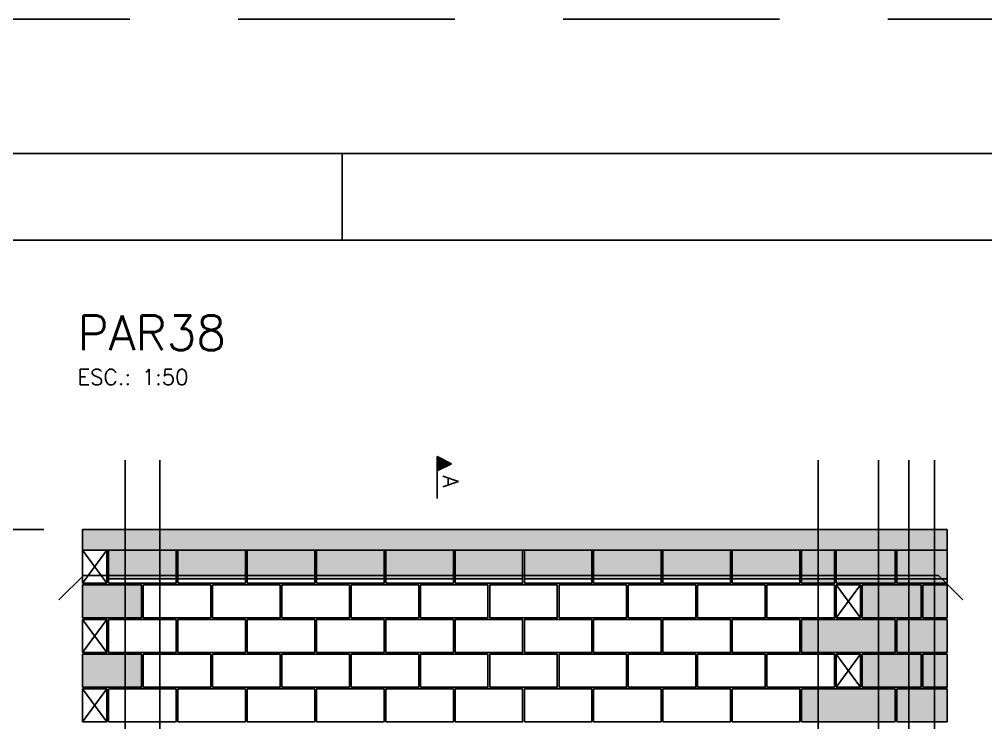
# Model space of a CAD drawing. Extents: x -1.9 to 86, y -1.5 to 60.9.
# Drawn here: x 17.27 to 28.43, y 52.83 to 60.95 of the extents above; entities that cross this region are included whole.
import ezdxf

# ---------------------------------------------------------------- set-up
doc = ezdxf.new("R2010")
doc.units = 0
doc.header["$MEASUREMENT"] = 0
doc.linetypes.add('ESTILO_TQS_0001', pattern=[0.45, 0.3, -0.15])
doc.linetypes.add('HIDDEN', pattern=[0.375, 0.25, -0.125])
doc.layers.get('0').update_dxf_attribs({"linetype": 'CONTINUOUS'})
doc.layers.get('Defpoints').update_dxf_attribs({"linetype": 'CONTINUOUS'})
for name, color, linetype in [('ARQ_FOLHA', 7, 'CONTINUOUS'), ('PENA_01', 1, 'CONTINUOUS'), ('PENA_02', 2, 'CONTINUOUS'), ('PENA_03', 3, 'CONTINUOUS'), ('PENA_05', 5, 'CONTINUOUS'), ('PENA_06', 6, 'CONTINUOUS'), ('PENA_09', 254, 'CONTINUOUS'), ('PENA_11', 252, 'CONTINUOUS'), ('PENA_19', 240, 'CONTINUOUS'), ('PENA_21', 100, 'CONTINUOUS'), ('PENA_23', 50, 'CONTINUOUS'), ('PENA_27', 21, 'CONTINUOUS'), ('PENA_28', 135, 'CONTINUOUS')]:
    doc.layers.add(name, color=color, linetype=linetype)
doc.styles.get("Standard").update_dxf_attribs({"font": 'ROMANS.SHX'})

# ---------------------------------------------------------------- blocks, each defined once
blk = doc.blocks.new('FOLHA A1 - 841 X 594')
at = {"layer": 'ARQ_FOLHA', "color": 1}
blk.add_line((-631, 584), (-631, 594), dxfattribs=at)
for points in [[(-841, 0), (0, 0), (0, 594), (-841, 594)], [(-816, 10), (-10, 10), (-10, 584), (-816, 584)]]:
    blk.add_lwpolyline(points, close=True, dxfattribs=at)
at = {"layer": 'Defpoints', "color": 8, "linetype": 'HIDDEN', "ltscale": 100}
blk.add_lwpolyline([(-860.5, 609.5), (-860.5, -15.5), (19.5, -15.5), (19.5, 609.5)], close=True, dxfattribs=at)
blk = doc.blocks.new('*U24')
blk.add_blockref('FOLHA A1 - 841 X 594', (0, 0))

msp = doc.modelspace()

# ---------------------------------------------------------------- linework, layer by layer
at = {"layer": 'PENA_01', "linetype": 'Continuous'}
for p, q in [((15.425, 55.06), (17.556, 55.06)), ((18.304, 54.49), (19.084, 54.49)), ((19.104, 54.49), (19.884, 54.49)), ((19.904, 54.49), (20.684, 54.49)), ((20.704, 54.49), (21.484, 54.49)), ((21.504, 54.49), (22.284, 54.49)), ((22.304, 54.49), (23.084, 54.49)), ((23.104, 54.49), (23.884, 54.49)), ((23.904, 54.49), (24.684, 54.49)), ((24.704, 54.49), (25.484, 54.49)), ((25.504, 54.49), (26.284, 54.49)), ((26.304, 54.49), (26.684, 54.49)), ((26.704, 54.49), (27.384, 54.49))]:
    msp.add_line(p, q, dxfattribs=at)
at = {"layer": 'PENA_02', "linetype": 'Continuous'}
for p, q in [((18.284, 54.82), (18.004, 54.82)), ((18.004, 54.82), (18.004, 54.44)), ((18.284, 54.44), (18.284, 54.82)), ((18.004, 54.44), (18.284, 54.44)), ((26.984, 54.42), (26.704, 54.42)), ((26.704, 54.42), (26.704, 54.04)), ((26.984, 54.04), (26.984, 54.42)), ((18.284, 54.02), (18.004, 54.02)), ((18.004, 54.02), (18.004, 53.64)), ((18.284, 53.64), (18.284, 54.02)), ((26.704, 54.04), (26.984, 54.04)), ((18.004, 53.64), (18.284, 53.64)), ((26.984, 53.62), (26.704, 53.62)), ((26.704, 53.62), (26.704, 53.24)), ((26.984, 53.24), (26.984, 53.62)), ((18.284, 53.22), (18.004, 53.22)), ((18.004, 53.22), (18.004, 52.84)), ((18.284, 52.84), (18.284, 53.22)), ((26.704, 53.24), (26.984, 53.24)), ((18.004, 52.84), (18.284, 52.84))]:
    msp.add_line(p, q, dxfattribs=at)
at = {"layer": 'PENA_02', "linetype": 'ESTILO_TQS_0001'}
msp.add_line((27.984, 54.49), (27.404, 54.49), dxfattribs=at)
at = {"layer": 'PENA_02', "linetype": 'Continuous'}
for points in [[(18.004, 54.82), (27.984, 54.82), (27.984, 55.06), (18.004, 55.06), (18.004, 54.82)], [(18.304, 54.44), (19.084, 54.44), (19.084, 54.82), (18.304, 54.82), (18.304, 54.44)], [(19.104, 54.44), (19.884, 54.44), (19.884, 54.82), (19.104, 54.82), (19.104, 54.44)], [(19.904, 54.44), (20.684, 54.44), (20.684, 54.82), (19.904, 54.82), (19.904, 54.44)], [(20.704, 54.44), (21.484, 54.44), (21.484, 54.82), (20.704, 54.82), (20.704, 54.44)], [(21.504, 54.44), (22.284, 54.44), (22.284, 54.82), (21.504, 54.82), (21.504, 54.44)], [(22.304, 54.44), (23.084, 54.44), (23.084, 54.82), (22.304, 54.82), (22.304, 54.44)], [(23.104, 54.44), (23.884, 54.44), (23.884, 54.82), (23.104, 54.82), (23.104, 54.44)], [(23.904, 54.44), (24.684, 54.44), (24.684, 54.82), (23.904, 54.82), (23.904, 54.44)], [(24.704, 54.44), (25.484, 54.44), (25.484, 54.82), (24.704, 54.82), (24.704, 54.44)], [(25.504, 54.44), (26.284, 54.44), (26.284, 54.82), (25.504, 54.82), (25.504, 54.44)], [(26.304, 54.44), (26.684, 54.44), (26.684, 54.82), (26.304, 54.82), (26.304, 54.44)], [(26.704, 54.44), (27.384, 54.44), (27.384, 54.82), (26.704, 54.82), (26.704, 54.44)], [(27.984, 54.44), (27.404, 54.44), (27.404, 54.82), (27.984, 54.82), (27.984, 54.44)], [(18.004, 54.04), (18.684, 54.04), (18.684, 54.42), (18.004, 54.42), (18.004, 54.04)], [(18.704, 54.04), (19.484, 54.04), (19.484, 54.42), (18.704, 54.42), (18.704, 54.04)], [(19.504, 54.04), (20.284, 54.04), (20.284, 54.42), (19.504, 54.42), (19.504, 54.04)], [(20.304, 54.04), (21.084, 54.04), (21.084, 54.42), (20.304, 54.42), (20.304, 54.04)], [(21.104, 54.04), (21.884, 54.04), (21.884, 54.42), (21.104, 54.42), (21.104, 54.04)], [(21.904, 54.04), (22.684, 54.04), (22.684, 54.42), (21.904, 54.42), (21.904, 54.04)], [(22.704, 54.04), (23.484, 54.04), (23.484, 54.42), (22.704, 54.42), (22.704, 54.04)], [(23.504, 54.04), (24.284, 54.04), (24.284, 54.42), (23.504, 54.42), (23.504, 54.04)], [(24.304, 54.04), (25.084, 54.04), (25.084, 54.42), (24.304, 54.42), (24.304, 54.04)], [(25.104, 54.04), (25.884, 54.04), (25.884, 54.42), (25.104, 54.42), (25.104, 54.04)], [(25.904, 54.04), (26.684, 54.04), (26.684, 54.42), (25.904, 54.42), (25.904, 54.04)], [(27.004, 54.04), (27.684, 54.04), (27.684, 54.42), (27.004, 54.42), (27.004, 54.04)], [(27.704, 54.04), (27.984, 54.04), (27.984, 54.42), (27.704, 54.42), (27.704, 54.04)], [(18.304, 53.64), (19.084, 53.64), (19.084, 54.02), (18.304, 54.02), (18.304, 53.64)], [(19.104, 53.64), (19.884, 53.64), (19.884, 54.02), (19.104, 54.02), (19.104, 53.64)], [(19.904, 53.64), (20.684, 53.64), (20.684, 54.02), (19.904, 54.02), (19.904, 53.64)], [(20.704, 53.64), (21.484, 53.64), (21.484, 54.02), (20.704, 54.02), (20.704, 53.64)], [(21.504, 53.64), (22.284, 53.64), (22.284, 54.02), (21.504, 54.02), (21.504, 53.64)], [(22.304, 53.64), (23.084, 53.64), (23.084, 54.02), (22.304, 54.02), (22.304, 53.64)], [(23.104, 53.64), (23.884, 53.64), (23.884, 54.02), (23.104, 54.02), (23.104, 53.64)], [(23.904, 53.64), (24.684, 53.64), (24.684, 54.02), (23.904, 54.02), (23.904, 53.64)], [(24.704, 53.64), (25.484, 53.64), (25.484, 54.02), (24.704, 54.02), (24.704, 53.64)], [(25.504, 53.64), (26.284, 53.64), (26.284, 54.02), (25.504, 54.02), (25.504, 53.64)], [(26.304, 53.64), (27.384, 53.64), (27.384, 54.02), (26.304, 54.02), (26.304, 53.64)], [(27.404, 53.64), (27.984, 53.64), (27.984, 54.02), (27.404, 54.02), (27.404, 53.64)], [(18.004, 53.24), (18.684, 53.24), (18.684, 53.62), (18.004, 53.62), (18.004, 53.24)], [(18.704, 53.24), (19.484, 53.24), (19.484, 53.62), (18.704, 53.62), (18.704, 53.24)], [(19.504, 53.24), (20.284, 53.24), (20.284, 53.62), (19.504, 53.62), (19.504, 53.24)], [(20.304, 53.24), (21.084, 53.24), (21.084, 53.62), (20.304, 53.62), (20.304, 53.24)], [(21.104, 53.24), (21.884, 53.24), (21.884, 53.62), (21.104, 53.62), (21.104, 53.24)], [(21.904, 53.24), (22.684, 53.24), (22.684, 53.62), (21.904, 53.62), (21.904, 53.24)], [(22.704, 53.24), (23.484, 53.24), (23.484, 53.62), (22.704, 53.62), (22.704, 53.24)], [(23.504, 53.24), (24.284, 53.24), (24.284, 53.62), (23.504, 53.62), (23.504, 53.24)], [(24.304, 53.24), (25.084, 53.24), (25.084, 53.62), (24.304, 53.62), (24.304, 53.24)], [(25.104, 53.24), (25.884, 53.24), (25.884, 53.62), (25.104, 53.62), (25.104, 53.24)], [(25.904, 53.24), (26.684, 53.24), (26.684, 53.62), (25.904, 53.62), (25.904, 53.24)], [(27.004, 53.24), (27.684, 53.24), (27.684, 53.62), (27.004, 53.62), (27.004, 53.24)], [(27.704, 53.24), (27.984, 53.24), (27.984, 53.62), (27.704, 53.62), (27.704, 53.24)], [(18.304, 52.84), (19.084, 52.84), (19.084, 53.22), (18.304, 53.22), (18.304, 52.84)], [(19.104, 52.84), (19.884, 52.84), (19.884, 53.22), (19.104, 53.22), (19.104, 52.84)], [(19.904, 52.84), (20.684, 52.84), (20.684, 53.22), (19.904, 53.22), (19.904, 52.84)], [(20.704, 52.84), (21.484, 52.84), (21.484, 53.22), (20.704, 53.22), (20.704, 52.84)], [(21.504, 52.84), (22.284, 52.84), (22.284, 53.22), (21.504, 53.22), (21.504, 52.84)], [(22.304, 52.84), (23.084, 52.84), (23.084, 53.22), (22.304, 53.22), (22.304, 52.84)], [(23.104, 52.84), (23.884, 52.84), (23.884, 53.22), (23.104, 53.22), (23.104, 52.84)], [(23.904, 52.84), (24.684, 52.84), (24.684, 53.22), (23.904, 53.22), (23.904, 52.84)], [(24.704, 52.84), (25.484, 52.84), (25.484, 53.22), (24.704, 53.22), (24.704, 52.84)], [(25.504, 52.84), (26.284, 52.84), (26.284, 53.22), (25.504, 53.22), (25.504, 52.84)], [(26.304, 52.84), (27.384, 52.84), (27.384, 53.22), (26.304, 53.22), (26.304, 52.84)], [(27.404, 52.84), (27.984, 52.84), (27.984, 53.22), (27.404, 53.22), (27.404, 52.84)]]:
    msp.add_lwpolyline(points, dxfattribs=at)
at = {"layer": 'PENA_03', "linetype": 'Continuous'}
for p, q in [((22.096, 55.417), (22.096, 55.903)), ((22.096, 55.903), (22.262, 55.82)), ((22.096, 55.902), (22.096, 55.738)), ((22.096, 55.902), (22.26, 55.82)), ((22.108, 55.897), (22.108, 55.743)), ((22.26, 55.82), (22.096, 55.738)), ((22.262, 55.82), (22.096, 55.737)), ((22.121, 55.89), (22.121, 55.75)), ((22.134, 55.884), (22.134, 55.756)), ((22.147, 55.877), (22.147, 55.762)), ((22.16, 55.871), (22.16, 55.769)), ((22.172, 55.865), (22.172, 55.775)), ((22.185, 55.858), (22.185, 55.782)), ((22.198, 55.852), (22.198, 55.788)), ((22.211, 55.845), (22.211, 55.794)), ((22.223, 55.839), (22.223, 55.801)), ((22.236, 55.833), (22.236, 55.807)), ((22.249, 55.826), (22.249, 55.814)), ((22.096, 55.737), (22.096, 55.417)), ((18.004, 54.44), (18.284, 54.82)), ((18.284, 54.44), (18.004, 54.82)), ((26.704, 54.04), (26.984, 54.42)), ((26.984, 54.04), (26.704, 54.42)), ((18.004, 53.64), (18.284, 54.02)), ((18.284, 53.64), (18.004, 54.02)), ((26.704, 53.24), (26.984, 53.62)), ((26.984, 53.24), (26.704, 53.62)), ((18.004, 52.84), (18.284, 53.22)), ((18.284, 52.84), (18.004, 53.22))]:
    msp.add_line(p, q, dxfattribs=at)
at = {"layer": 'PENA_05', "linetype": 'Continuous'}
for p, q in [((17.73, 54.247), (18.013, 54.53)), ((18.013, 54.53), (27.884, 54.53)), ((27.884, 54.53), (28.167, 54.247))]:
    msp.add_line(p, q, dxfattribs=at)
for points in [[(18.494, 55.86), (18.494, 49.62)], [(18.894, 55.86), (18.894, 49.62)], [(26.494, 55.86), (26.494, 49.62)], [(27.194, 55.86), (27.194, 49.62)], [(27.544, 55.86), (27.544, 49.62)], [(27.84, 55.86), (27.84, 49.62)]]:
    msp.add_lwpolyline(points, dxfattribs=at)
at = {"layer": 'PENA_09', "linetype": 'Continuous'}
for points in [[(18.304, 54.49), (19.084, 54.49), (19.084, 54.82), (18.304, 54.82), (18.304, 54.49)], [(19.104, 54.49), (19.884, 54.49), (19.884, 54.82), (19.104, 54.82), (19.104, 54.49)], [(19.904, 54.49), (20.684, 54.49), (20.684, 54.82), (19.904, 54.82), (19.904, 54.49)], [(20.704, 54.49), (21.484, 54.49), (21.484, 54.82), (20.704, 54.82), (20.704, 54.49)], [(21.504, 54.49), (22.284, 54.49), (22.284, 54.82), (21.504, 54.82), (21.504, 54.49)], [(22.304, 54.49), (23.084, 54.49), (23.084, 54.82), (22.304, 54.82), (22.304, 54.49)], [(23.104, 54.49), (23.884, 54.49), (23.884, 54.82), (23.104, 54.82), (23.104, 54.49)], [(23.904, 54.49), (24.684, 54.49), (24.684, 54.82), (23.904, 54.82), (23.904, 54.49)], [(24.704, 54.49), (25.484, 54.49), (25.484, 54.82), (24.704, 54.82), (24.704, 54.49)], [(25.504, 54.49), (26.284, 54.49), (26.284, 54.82), (25.504, 54.82), (25.504, 54.49)], [(26.304, 54.49), (26.684, 54.49), (26.684, 54.82), (26.304, 54.82), (26.304, 54.49)], [(26.704, 54.49), (27.384, 54.49), (27.384, 54.82), (26.704, 54.82), (26.704, 54.49)], [(27.404, 54.82), (27.984, 54.82), (27.984, 54.49), (27.404, 54.49), (27.404, 54.82)]]:
    msp.add_lwpolyline(points, dxfattribs=at)
for points in [[(18.304, 54.49), (19.084, 54.49), (19.084, 54.82)], [(18.304, 54.49), (19.084, 54.82), (18.304, 54.82)], [(18.304, 54.49), (18.304, 54.82), (18.304, 54.49)], [(19.104, 54.49), (19.884, 54.49), (19.884, 54.82)], [(19.104, 54.49), (19.884, 54.82), (19.104, 54.82)], [(19.104, 54.49), (19.104, 54.82), (19.104, 54.49)], [(19.904, 54.49), (20.684, 54.49), (20.684, 54.82)], [(19.904, 54.49), (20.684, 54.82), (19.904, 54.82)], [(19.904, 54.49), (19.904, 54.82), (19.904, 54.49)], [(20.704, 54.49), (21.484, 54.49), (21.484, 54.82)], [(20.704, 54.49), (21.484, 54.82), (20.704, 54.82)], [(20.704, 54.49), (20.704, 54.82), (20.704, 54.49)], [(21.504, 54.49), (22.284, 54.49), (22.284, 54.82)], [(21.504, 54.49), (22.284, 54.82), (21.504, 54.82)], [(21.504, 54.49), (21.504, 54.82), (21.504, 54.49)], [(22.304, 54.49), (23.084, 54.49), (23.084, 54.82)], [(22.304, 54.49), (23.084, 54.82), (22.304, 54.82)], [(22.304, 54.49), (22.304, 54.82), (22.304, 54.49)], [(23.104, 54.49), (23.884, 54.49), (23.884, 54.82)], [(23.104, 54.49), (23.884, 54.82), (23.104, 54.82)], [(23.104, 54.49), (23.104, 54.82), (23.104, 54.49)], [(23.904, 54.49), (24.684, 54.49), (24.684, 54.82)], [(23.904, 54.49), (24.684, 54.82), (23.904, 54.82)], [(23.904, 54.49), (23.904, 54.82), (23.904, 54.49)], [(24.704, 54.49), (25.484, 54.49), (25.484, 54.82)], [(24.704, 54.49), (25.484, 54.82), (24.704, 54.82)], [(24.704, 54.49), (24.704, 54.82), (24.704, 54.49)], [(25.504, 54.49), (26.284, 54.49), (26.284, 54.82)], [(25.504, 54.49), (26.284, 54.82), (25.504, 54.82)], [(25.504, 54.49), (25.504, 54.82), (25.504, 54.49)], [(26.304, 54.49), (26.684, 54.49), (26.684, 54.82)], [(26.304, 54.49), (26.684, 54.82), (26.304, 54.82)], [(26.304, 54.49), (26.304, 54.82), (26.304, 54.49)], [(26.704, 54.49), (27.384, 54.49), (27.384, 54.82)], [(26.704, 54.49), (27.384, 54.82), (26.704, 54.82)], [(26.704, 54.49), (26.704, 54.82), (26.704, 54.49)], [(27.404, 54.82), (27.984, 54.82), (27.984, 54.49)], [(27.404, 54.82), (27.984, 54.49), (27.404, 54.49)], [(27.404, 54.82), (27.404, 54.49), (27.404, 54.82)]]:
    msp.add_solid(points, dxfattribs=at)
at = {"layer": 'PENA_11', "linetype": 'Continuous'}
for points in [[(18.004, 54.82), (27.984, 54.82), (27.984, 55.06)], [(18.004, 54.82), (27.984, 55.06), (18.004, 55.06)], [(18.004, 54.82), (18.004, 55.06), (18.004, 54.82)]]:
    msp.add_solid(points, dxfattribs=at)
at = {"layer": 'PENA_19', "linetype": 'Continuous'}
for points in [[(26.304, 53.64), (27.384, 53.64), (27.384, 54.02), (26.304, 54.02), (26.304, 53.64)], [(26.304, 52.84), (27.384, 52.84), (27.384, 53.22), (26.304, 53.22), (26.304, 52.84)]]:
    msp.add_lwpolyline(points, dxfattribs=at)
for points in [[(26.304, 53.64), (27.384, 53.64), (27.384, 54.02)], [(26.304, 53.64), (27.384, 54.02), (26.304, 54.02)], [(26.304, 53.64), (26.304, 54.02), (26.304, 53.64)], [(26.304, 52.84), (27.384, 52.84), (27.384, 53.22)], [(26.304, 52.84), (27.384, 53.22), (26.304, 53.22)], [(26.304, 52.84), (26.304, 53.22), (26.304, 52.84)]]:
    msp.add_solid(points, dxfattribs=at)
at = {"layer": 'PENA_21', "linetype": 'Continuous'}
for points in [[(26.704, 54.44), (27.384, 54.44), (27.384, 54.49), (26.704, 54.49), (26.704, 54.44)], [(18.004, 54.04), (18.684, 54.04), (18.684, 54.42), (18.004, 54.42), (18.004, 54.04)], [(27.004, 54.04), (27.684, 54.04), (27.684, 54.42), (27.004, 54.42), (27.004, 54.04)], [(18.004, 53.24), (18.684, 53.24), (18.684, 53.62), (18.004, 53.62), (18.004, 53.24)], [(27.004, 53.24), (27.684, 53.24), (27.684, 53.62), (27.004, 53.62), (27.004, 53.24)]]:
    msp.add_lwpolyline(points, dxfattribs=at)
for points in [[(26.704, 54.44), (27.384, 54.44), (27.384, 54.49)], [(26.704, 54.44), (27.384, 54.49), (26.704, 54.49)], [(26.704, 54.44), (26.704, 54.49), (26.704, 54.44)], [(18.004, 54.04), (18.684, 54.04), (18.684, 54.42)], [(18.004, 54.04), (18.684, 54.42), (18.004, 54.42)], [(18.004, 54.04), (18.004, 54.42), (18.004, 54.04)], [(27.004, 54.04), (27.684, 54.04), (27.684, 54.42)], [(27.004, 54.04), (27.684, 54.42), (27.004, 54.42)], [(27.004, 54.04), (27.004, 54.42), (27.004, 54.04)], [(18.004, 53.24), (18.684, 53.24), (18.684, 53.62)], [(18.004, 53.24), (18.684, 53.62), (18.004, 53.62)], [(18.004, 53.24), (18.004, 53.62), (18.004, 53.24)], [(27.004, 53.24), (27.684, 53.24), (27.684, 53.62)], [(27.004, 53.24), (27.684, 53.62), (27.004, 53.62)], [(27.004, 53.24), (27.004, 53.62), (27.004, 53.24)]]:
    msp.add_solid(points, dxfattribs=at)
at = {"layer": 'PENA_23', "linetype": 'Continuous'}
msp.add_lwpolyline([(26.304, 54.44), (26.684, 54.44), (26.684, 54.49), (26.304, 54.49), (26.304, 54.44)], dxfattribs=at)
for points in [[(26.304, 54.44), (26.684, 54.44), (26.684, 54.49)], [(26.304, 54.44), (26.684, 54.49), (26.304, 54.49)], [(26.304, 54.44), (26.304, 54.49), (26.304, 54.44)]]:
    msp.add_solid(points, dxfattribs=at)
at = {"layer": 'PENA_27', "linetype": 'Continuous'}
for points in [[(27.404, 54.44), (27.984, 54.44), (27.984, 54.49), (27.404, 54.49), (27.404, 54.44)], [(27.404, 53.64), (27.984, 53.64), (27.984, 54.02), (27.404, 54.02), (27.404, 53.64)], [(27.404, 52.84), (27.984, 52.84), (27.984, 53.22), (27.404, 53.22), (27.404, 52.84)]]:
    msp.add_lwpolyline(points, dxfattribs=at)
for points in [[(27.404, 54.44), (27.984, 54.44), (27.984, 54.49)], [(27.404, 54.44), (27.984, 54.49), (27.404, 54.49)], [(27.404, 54.44), (27.404, 54.49), (27.404, 54.44)], [(27.404, 53.64), (27.984, 53.64), (27.984, 54.02)], [(27.404, 53.64), (27.984, 54.02), (27.404, 54.02)], [(27.404, 53.64), (27.404, 54.02), (27.404, 53.64)], [(27.404, 52.84), (27.984, 52.84), (27.984, 53.22)], [(27.404, 52.84), (27.984, 53.22), (27.404, 53.22)], [(27.404, 52.84), (27.404, 53.22), (27.404, 52.84)]]:
    msp.add_solid(points, dxfattribs=at)
at = {"layer": 'PENA_28', "linetype": 'Continuous'}
for points in [[(27.704, 54.04), (27.984, 54.04), (27.984, 54.42), (27.704, 54.42), (27.704, 54.04)], [(27.704, 53.24), (27.984, 53.24), (27.984, 53.62), (27.704, 53.62), (27.704, 53.24)]]:
    msp.add_lwpolyline(points, dxfattribs=at)
for points in [[(27.704, 54.04), (27.984, 54.04), (27.984, 54.42)], [(27.704, 54.04), (27.984, 54.42), (27.704, 54.42)], [(27.704, 54.04), (27.704, 54.42), (27.704, 54.04)], [(27.704, 53.24), (27.984, 53.24), (27.984, 53.62)], [(27.704, 53.24), (27.984, 53.62), (27.704, 53.62)], [(27.704, 53.24), (27.704, 53.62), (27.704, 53.24)]]:
    msp.add_solid(points, dxfattribs=at)

# ---------------------------------------------------------------- block references
at = {"xscale": 0.09999999999999938, "yscale": 0.09999999999999938, "zscale": 0.09999999999999938}
msp.add_blockref('*U24', (84.1, 0), dxfattribs=at)

# ---------------------------------------------------------------- texts
at = {"layer": 'PENA_03', "linetype": 'Continuous'}
msp.add_text('ESC.: 1:50', height=0.18, dxfattribs=at).set_placement((17.946, 56.73))
msp.add_text('A', height=0.18, rotation=270, dxfattribs=at).set_placement((22.163, 55.685))
at = {"layer": 'PENA_06', "linetype": 'Continuous'}
msp.add_text('PAR38', height=0.4, dxfattribs=at).set_placement((17.946, 57.13))

doc.saveas('drawing.dxf')
